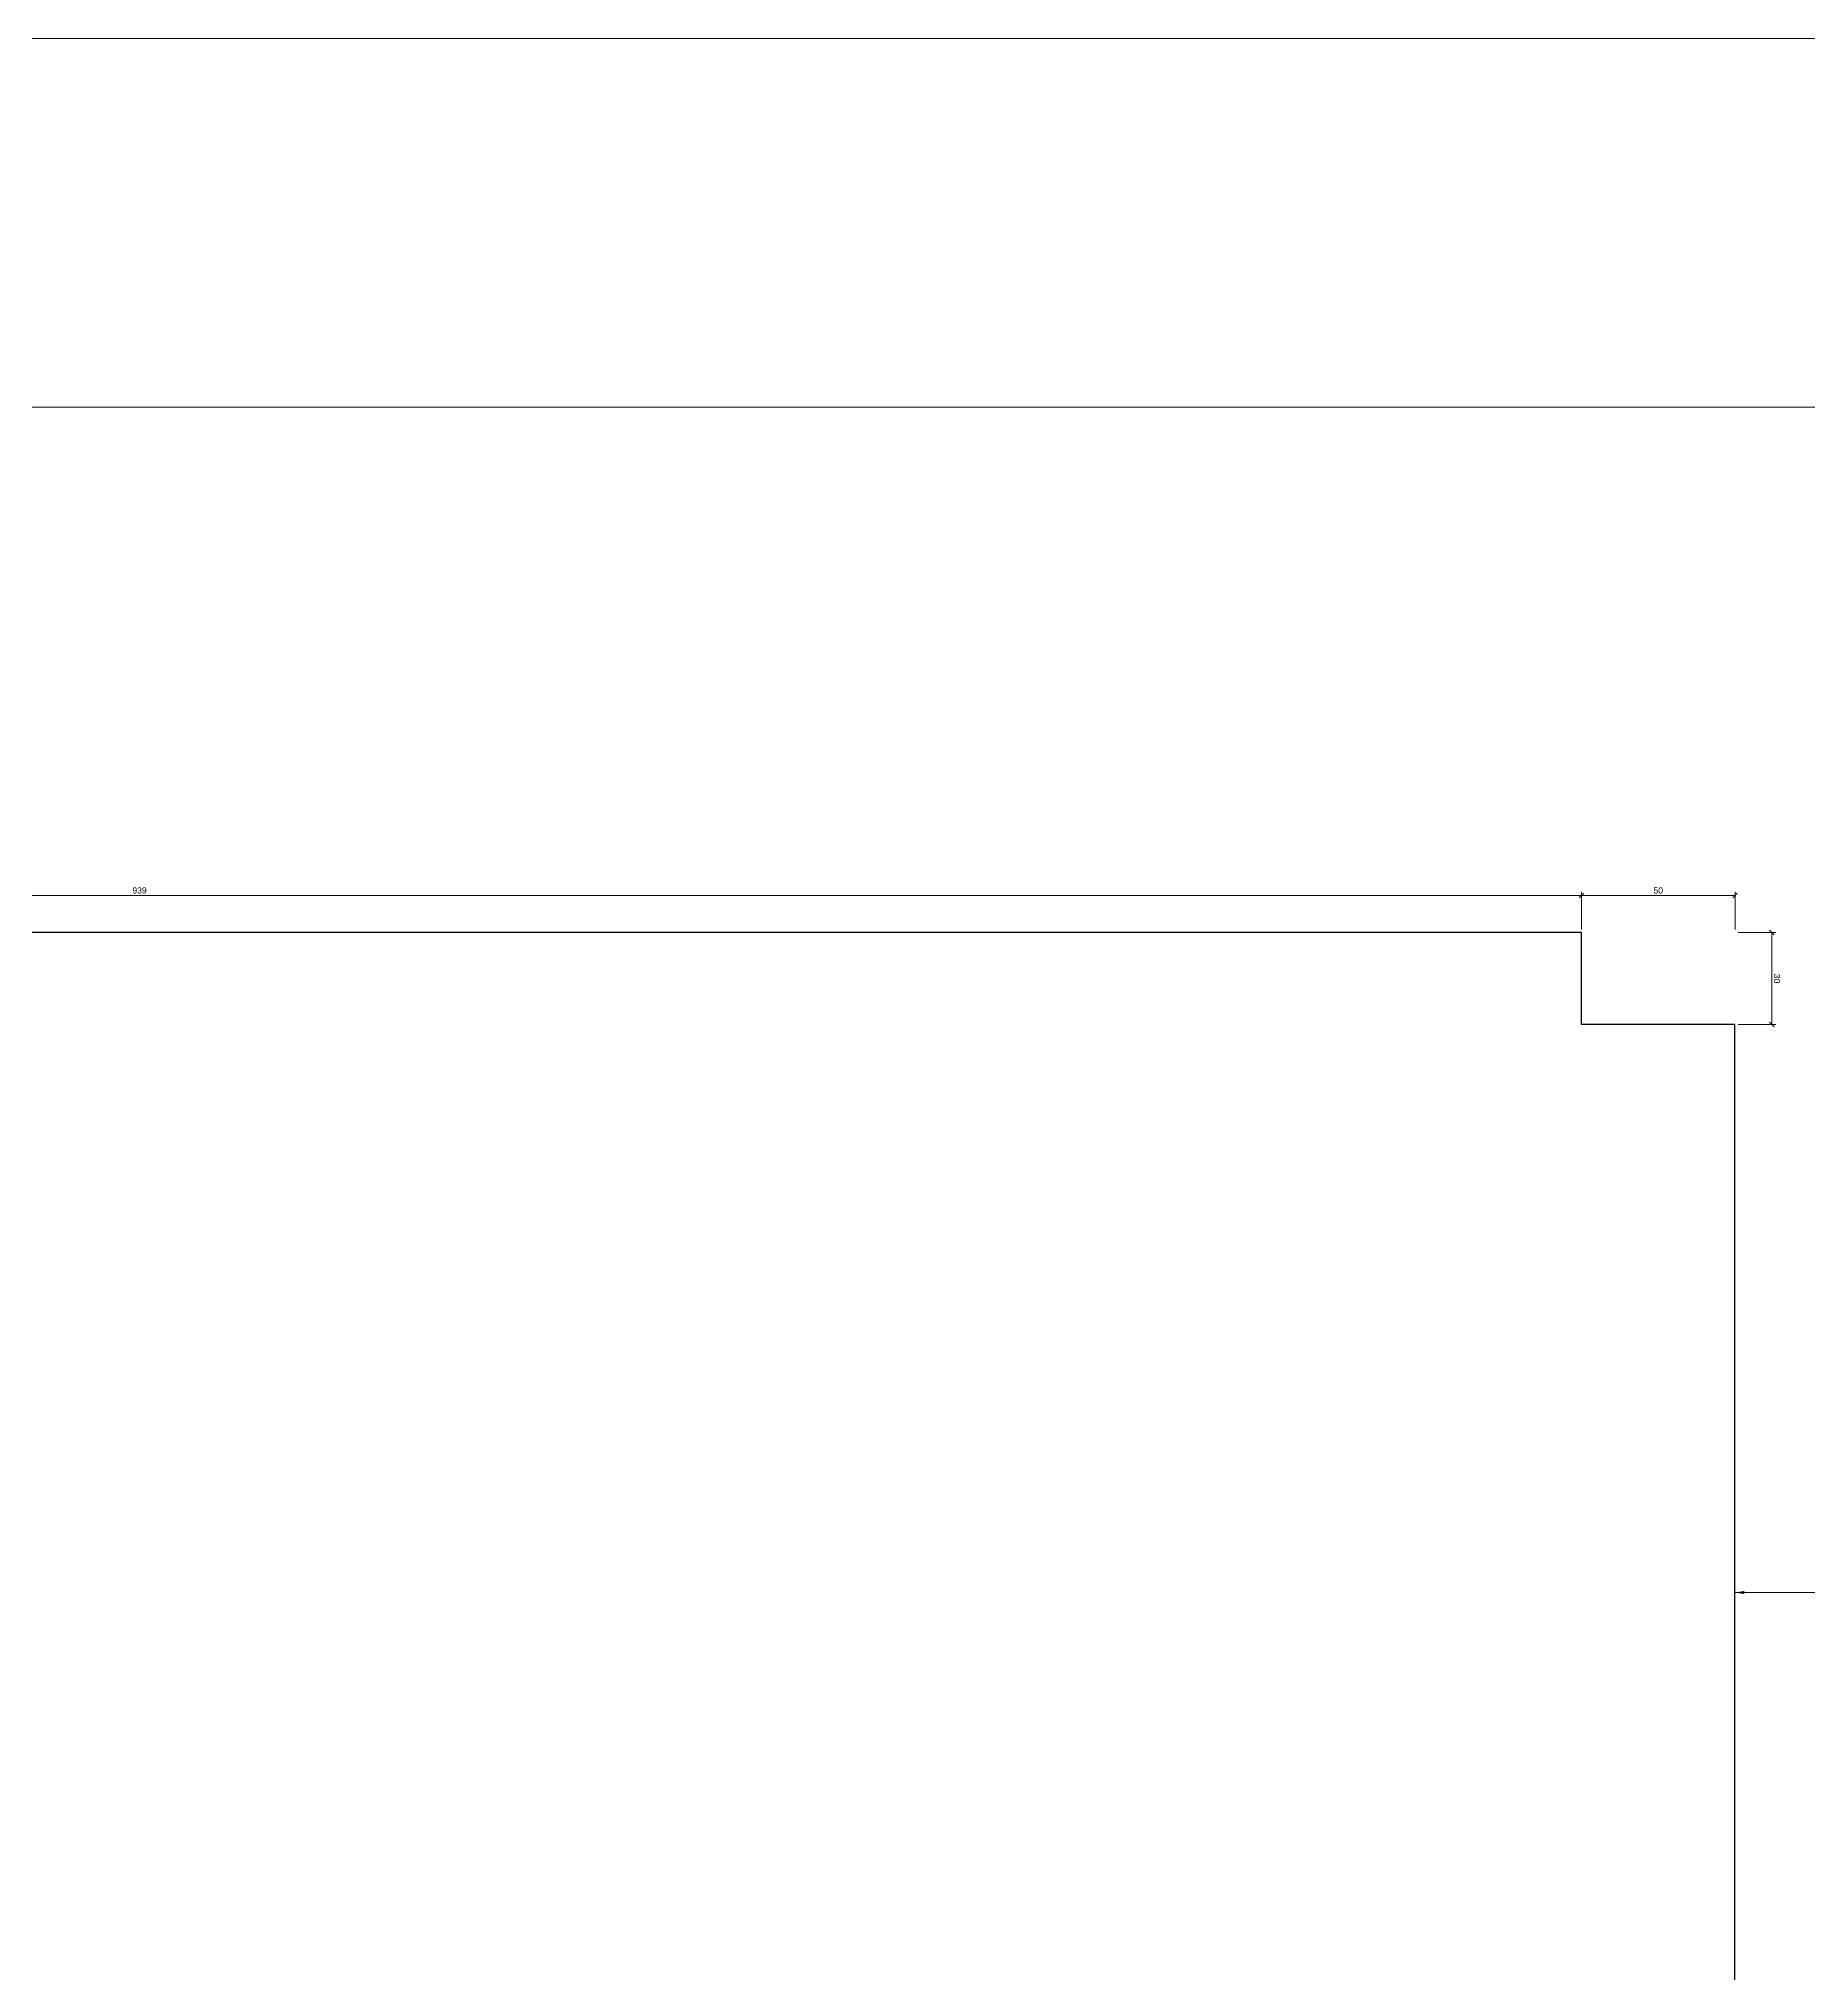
# Paper-space layout 'Cabinet back' of a CAD drawing. Header units: millimetres. Extents: x -5 to 1777, y -5 to 1255.
# Drawn here: x 886 to 1462, y 625 to 1255 of the extents above; entities that cross this region are included whole.
import ezdxf

# ---------------------------------------------------------------- set-up
doc = ezdxf.new("R2010")
doc.units = ezdxf.units.MM
doc.layers.get('0').update_dxf_attribs({"true_color": 0xc2c2ced6})
doc.layers.add('New project_cabinet-001_Cabinet back_View from above', color=1, linetype='Continuous', true_color=0xc2ff0000)
doc.layers.add('TitleBlock', color=7, linetype='Continuous')
doc.styles.add('Blum_Dimension', font='arial.ttf', dxfattribs={"height": 2})
doc.styles.add('Blum_ViewInfo', font='arial.ttf', dxfattribs={"height": 4})
doc.dimstyles.new('Blum_Default', dxfattribs={"dimtxt": 2, "dimasz": 1.5, "dimexe": 1.25, "dimexo": 1, "dimtad": 1, "dimtxsty": 'Blum_Dimension', "dimblk": 'OBLIQUE', "dimcen": 2, "dimadec": 0, "dimazin": 2, "dimtfac": 1, "dimtix": 1, "dimtmove": 0, "dimatfit": 3, "dimfxl": 1, "dimlwd": 5, "dimlwe": 5, "dimarcsym": 0})
doc.dimstyles.new('Blum_ViewInfo', dxfattribs={"dimtxt": 4, "dimasz": 3, "dimexe": 1.25, "dimexo": 1, "dimtad": 1, "dimtxsty": 'Blum_ViewInfo', "dimblk": 'OBLIQUE', "dimcen": 0.09, "dimadec": 0, "dimazin": 2, "dimtfac": 1, "dimtofl": 0, "dimtmove": 0, "dimatfit": 2, "dimfxl": 1, "dimlwd": 20, "dimlwe": 20, "dimarcsym": 0})

# ---------------------------------------------------------------- blocks, each defined once
blk = doc.blocks.new('TitleBlock_Cabinet back')
at = {"layer": 'TitleBlock', "lineweight": 0}
for points in [[(-0.79, -0.79, 0), (-0.79, 209.21, 0), (296.21, 209.21, 0), (296.21, -0.79, 0)], [(9.21, 9.21, 0), (9.21, 189.21, 0), (286.21, 189.21, 0), (286.21, 9.21, 0)]]:
    blk.add_polyline3d(points, close=True, dxfattribs=at)
blk = doc.blocks.new('_Oblique')
at = {"color": 0, "linetype": 'ByBlock', "lineweight": -2}
blk.add_line((-0.5, -0.5), (0.5, 0.5), dxfattribs=at)
blk = doc.blocks.new('*D469')
at = {"layer": 'Defpoints', "color": 0, "lineweight": 0}
for p in [(1438.57, 964.19), (1450.57, 964.19), (1438.57, 934.19)]:
    blk.add_point(p, dxfattribs=at)
at = {"layer": 'New project_cabinet-001_Cabinet back_View from above', "color": 0, "lineweight": 5}
for p, q in [((1439.57, 964.19), (1451.82, 964.19)), ((1450.57, 934.19), (1450.57, 964.19)), ((1439.57, 934.19), (1451.82, 934.19))]:
    blk.add_line(p, q, dxfattribs=at)
at = {"layer": 'New project_cabinet-001_Cabinet back_View from above', "color": 0, "lineweight": 5, "xscale": 1.5, "yscale": 1.5, "zscale": 1.5}
for p, rotation in [((1450.57, 964.19), 90), ((1450.57, 934.19), 270)]:
    blk.add_blockref('_Oblique', p, dxfattribs=dict(at, rotation=rotation))
at = {"layer": 'New project_cabinet-001_Cabinet back_View from above', "color": 0, "lineweight": 0, "insert": (1452.22, 949.19), "char_height": 2, "attachment_point": 5, "rotation": 270, "style": 'Blum_Dimension'}
blk.add_mtext('30', dxfattribs=at)
blk = doc.blocks.new('*D472')
at = {"layer": 'Defpoints', "color": 0, "lineweight": 0}
for p in [(1388.57, 976.19), (449.57, 964.19), (1388.57, 964.19)]:
    blk.add_point(p, dxfattribs=at)
at = {"layer": 'New project_cabinet-001_Cabinet back_View from above', "color": 0, "lineweight": 5}
for p, q in [((449.57, 965.19), (449.57, 977.44)), ((1388.57, 965.19), (1388.57, 977.44)), ((449.57, 976.19), (1388.57, 976.19))]:
    blk.add_line(p, q, dxfattribs=at)
at = {"layer": 'New project_cabinet-001_Cabinet back_View from above', "color": 0, "lineweight": 5, "xscale": 1.5, "yscale": 1.5, "zscale": 1.5, "rotation": 180}
blk.add_blockref('_Oblique', (449.57, 976.19), dxfattribs=at)
at = {"layer": 'New project_cabinet-001_Cabinet back_View from above', "color": 0, "lineweight": 5, "xscale": 1.5, "yscale": 1.5, "zscale": 1.5}
blk.add_blockref('_Oblique', (1388.57, 976.19), dxfattribs=at)
at = {"layer": 'New project_cabinet-001_Cabinet back_View from above', "color": 0, "lineweight": 0, "insert": (919.07, 977.84), "char_height": 2, "attachment_point": 5, "style": 'Blum_Dimension'}
blk.add_mtext('939', dxfattribs=at)
blk = doc.blocks.new('*D475')
at = {"layer": 'Defpoints', "color": 0, "lineweight": 0}
for p in [(1438.57, 976.19), (1388.57, 964.19), (1438.57, 964.19)]:
    blk.add_point(p, dxfattribs=at)
at = {"layer": 'New project_cabinet-001_Cabinet back_View from above', "color": 0, "lineweight": 5}
for p, q in [((1388.57, 965.19), (1388.57, 977.44)), ((1438.57, 965.19), (1438.57, 977.44)), ((1388.57, 976.19), (1438.57, 976.19))]:
    blk.add_line(p, q, dxfattribs=at)
at = {"layer": 'New project_cabinet-001_Cabinet back_View from above', "color": 0, "lineweight": 5, "xscale": 1.5, "yscale": 1.5, "zscale": 1.5, "rotation": 180}
blk.add_blockref('_Oblique', (1388.57, 976.19), dxfattribs=at)
at = {"layer": 'New project_cabinet-001_Cabinet back_View from above', "color": 0, "lineweight": 5, "xscale": 1.5, "yscale": 1.5, "zscale": 1.5}
blk.add_blockref('_Oblique', (1438.57, 976.19), dxfattribs=at)
at = {"layer": 'New project_cabinet-001_Cabinet back_View from above', "color": 0, "lineweight": 0, "insert": (1413.57, 977.84), "char_height": 2, "attachment_point": 5, "style": 'Blum_Dimension'}
blk.add_mtext('50', dxfattribs=at)

psp = doc.layouts.new('Cabinet back')

# ---------------------------------------------------------------- linework, layer by layer
at = {"linetype": 'Continuous', "lineweight": 30}
for p, q in [((1388.568, 964.193), (449.568, 964.193)), ((1388.568, 934.193), (1388.568, 964.193)), ((1438.568, 934.193), (1388.568, 934.193)), ((1438.568, 414.193), (1438.568, 934.193))]:
    psp.add_line(p, q, dxfattribs=at)

# ---------------------------------------------------------------- block references
at = {"lineweight": 0, "xscale": 6, "yscale": 6, "zscale": 6}
psp.add_blockref('TitleBlock_Cabinet back', (0, 0), dxfattribs=at)

# ---------------------------------------------------------------- dimensions: what is measured, and where the dimension line sits
at = {"layer": 'New project_cabinet-001_Cabinet back_View from above', "lineweight": 0}
for base, p1, p2, picture, middle in [((1388.568, 976.193), (449.568, 964.193), (1388.568, 964.193), '*D472', (919.068, 977.84)), ((1438.568, 976.193), (1388.568, 964.193), (1438.568, 964.193), '*D475', (1413.568, 977.839))]:
    dim = psp.add_linear_dim(base=base, p1=p1, p2=p2, dimstyle='Blum_Default', override={"dimscale": 0}, dxfattribs=at)
    dim.commit()
    dim.dimension.update_dxf_attribs({"geometry": picture, "text_midpoint": middle})
dim = psp.add_linear_dim(base=(1450.568, 964.193), p1=(1438.568, 934.193), p2=(1438.568, 964.193), angle=90, dimstyle='Blum_Default', override={"dimscale": 0}, dxfattribs=at)
dim.commit()
dim.dimension.update_dxf_attribs({"geometry": '*D469', "text_midpoint": (1452.215, 949.193)})

# ---------------------------------------------------------------- leaders
at = {"lineweight": 0}
psp.add_leader([(1438.568, 749.233), (1500.73, 749.233)], dimstyle='Blum_ViewInfo', override={"dimscale": 0}, dxfattribs=at)

doc.saveas('drawing.dxf')
